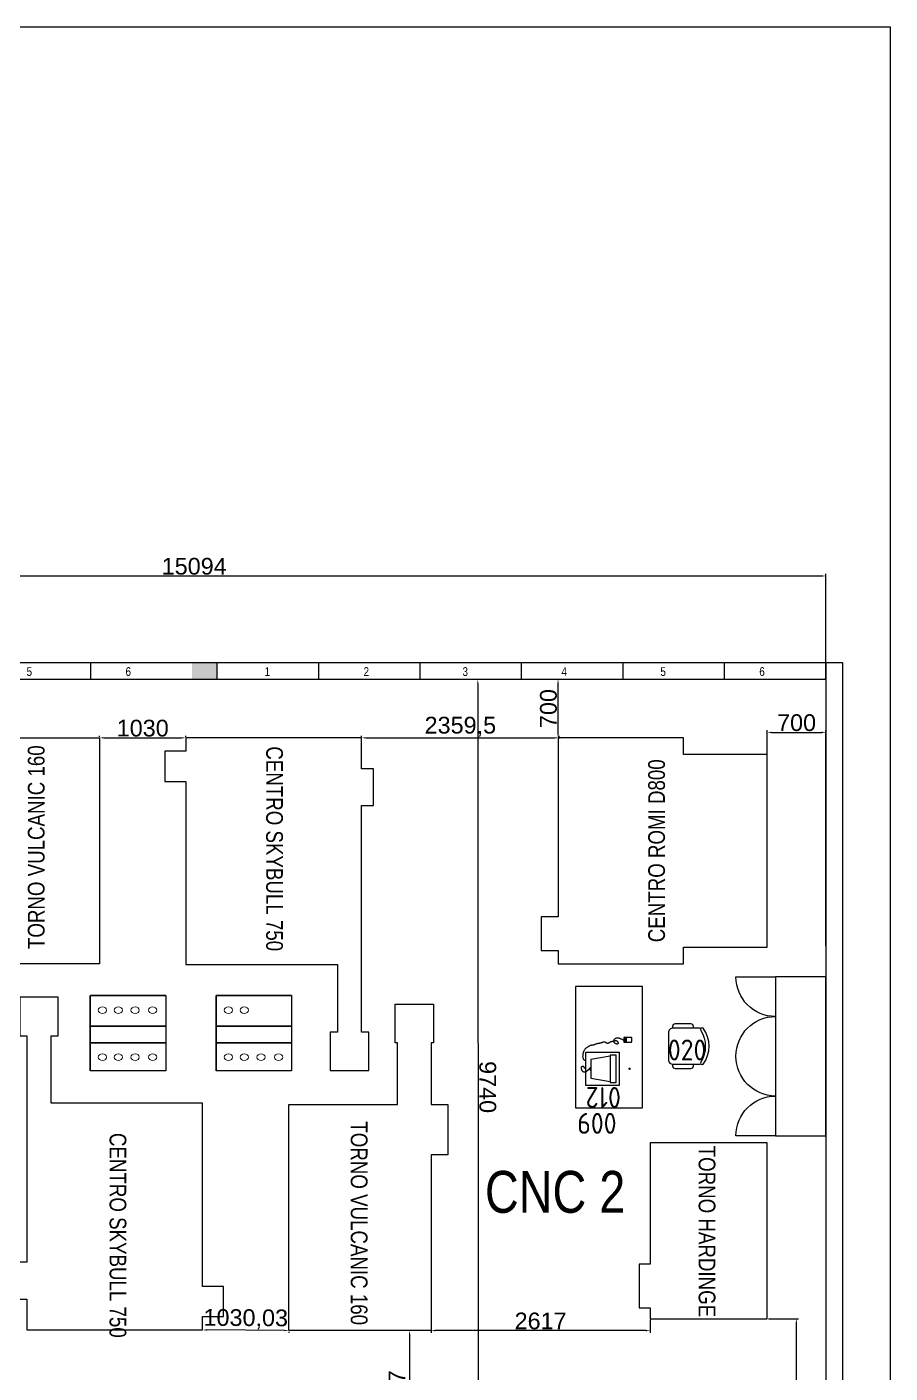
# Model space of a CAD drawing. Header units: millimetres. Extents: x 18768 to 1484868, y -11027 to 520152.
# Drawn here: x 1427227 to 1437540, y 218346 to 234430 of the extents above; entities that cross this region are included whole.
import ezdxf
from ezdxf.enums import TextEntityAlignment as Align

# ---------------------------------------------------------------- set-up
doc = ezdxf.new("R2010")
doc.units = ezdxf.units.MM
for name, color, linetype in [('L025-CONTORNO', 7, 'Continuous'), ('L025-TEXTO', 7, 'Continuous'), ('L035-ARRANJO-ADQUIRIR', 102, 'Continuous'), ('L035-TEXTO', 40, 'Continuous'), ('PAREDES', 7, 'Continuous')]:
    doc.layers.add(name, color=color, linetype=linetype)
doc.layers.add('L035-DEMOLIÇÃO', color=40, linetype='Continuous', plot=False)
doc.styles.add('ISO-CP--25', font='isocp.shx', dxfattribs={"height": 250})
doc.styles.get("Standard").update_dxf_attribs({"font": 'arial.ttf'})
doc.dimstyles.new('Anotativo', dxfattribs={"dimscale": 0, "dimtxt": 2.5, "dimasz": 2.5, "dimexe": 1.25, "dimexo": 0.625, "dimtad": 1, "dimtxsty": 'Standard', "dimcen": 2.5, "dimadec": 0, "dimazin": 0, "dimtfac": 1, "dimtmove": 0, "dimatfit": 3, "dimfxl": 1, "dimarcsym": 0})

# ---------------------------------------------------------------- blocks, each defined once
blk = doc.blocks.new('*D306')
at = {"color": 0, "linetype": 'ByBlock', "lineweight": -2, "transparency": 16777216}
for p, q in [((1436073, 223448), (1436073, 226026)), ((1436123, 226001), (1436723, 226001)), ((1436773, 223449), (1436773, 226026))]:
    blk.add_line(p, q, dxfattribs=at)
at = {"color": 0, "linetype": 'ByBlock', "lineweight": 15, "transparency": 16777216}
for points in [[(1436123, 226010), (1436123, 225993), (1436073, 226001)], [(1436723, 226010), (1436723, 225993), (1436773, 226001)]]:
    blk.add_solid(points, dxfattribs=at)
at = {"layer": 'DEFPOINTS', "color": 0, "linetype": 'ByBlock', "lineweight": 15, "transparency": 16777216}
for p in [(1436773, 226001), (1436073, 223436), (1436773, 223437)]:
    blk.add_point(p, dxfattribs=at)
at = {"color": 0, "linetype": 'ByBlock', "lineweight": 15, "transparency": 16777216, "insert": (1436423, 226116), "char_height": 200, "attachment_point": 5}
blk.add_mtext('700', dxfattribs=at)
blk = doc.blocks.new('*D309')
at = {"color": 0, "linetype": 'ByBlock', "lineweight": -2, "transparency": 16777216}
for p, q in [((1436086, 218996), (1436445, 218996)), ((1436420, 218946), (1436420, 216946)), ((1436086, 216896), (1436445, 216896))]:
    blk.add_line(p, q, dxfattribs=at)
at = {"color": 0, "linetype": 'ByBlock', "lineweight": 15, "transparency": 16777216}
for points in [[(1436412, 218946), (1436428, 218946), (1436420, 218996)], [(1436412, 216946), (1436428, 216946), (1436420, 216896)]]:
    blk.add_solid(points, dxfattribs=at)
at = {"layer": 'DEFPOINTS', "color": 0, "linetype": 'ByBlock', "lineweight": 15, "transparency": 16777216}
for p in [(1436073, 218996), (1436073, 216896), (1436420, 216896)]:
    blk.add_point(p, dxfattribs=at)
at = {"color": 0, "linetype": 'ByBlock', "lineweight": 15, "transparency": 16777216, "insert": (1436305, 217946), "char_height": 200, "attachment_point": 5, "rotation": 90}
blk.add_mtext('2100', dxfattribs=at)
blk = doc.blocks.new('*D310')
at = {"color": 0, "linetype": 'ByBlock', "lineweight": -2, "transparency": 16777216}
for p, q in [((1433586, 226636), (1433598, 226636)), ((1433573, 225986), (1433573, 226586)), ((1433586, 225936), (1433598, 225936))]:
    blk.add_line(p, q, dxfattribs=at)
at = {"color": 0, "linetype": 'ByBlock', "lineweight": 15, "transparency": 16777216}
for points in [[(1433565, 226586), (1433582, 226586), (1433573, 226636)], [(1433565, 225986), (1433582, 225986), (1433573, 225936)]]:
    blk.add_solid(points, dxfattribs=at)
at = {"layer": 'DEFPOINTS', "color": 0, "linetype": 'ByBlock', "lineweight": 15, "transparency": 16777216}
for p in [(1433573, 226636), (1433573, 226636), (1433573, 225936)]:
    blk.add_point(p, dxfattribs=at)
at = {"color": 0, "linetype": 'ByBlock', "lineweight": 15, "transparency": 16777216, "insert": (1433459, 226286), "char_height": 200, "attachment_point": 5, "rotation": 90}
blk.add_mtext('700', dxfattribs=at)
blk = doc.blocks.new('BL_SENAI_id9320210400')
at = {"layer": 'L035-ARRANJO-ADQUIRIR', "color": 0}
for points in [[(-690, 550, -0.290756), (-310, 550, 0.829608), (-284, 579, 0.333333), (-716, 579, 0.829608), (-690, 550)], [(-710, 550, 0.129448), (-717, 523), (-717, 219, 0.414214), (-663, 164), (-338, 164, 0.414214), (-284, 219), (-284, 525, 0.120944), (-290, 550)], [(-717, 464), (-737, 464, 0.414214), (-767, 434), (-767, 244, 0.414214), (-737, 214), (-717, 214)], [(-284, 214), (-264, 214, 0.414214), (-234, 244), (-234, 434, 0.414214), (-264, 464), (-284, 464)]]:
    blk.add_lwpolyline(points, format="xyb", dxfattribs=at)
at = {"layer": 'L025-TEXTO', "style": 'ISO-CP--25'}
blk.add_attdef('rmp_mt_codmaterial', (15, 15), '', height=40, dxfattribs=at)
at = {"layer": 'L025-TEXTO', "style": 'ISO-CP--25', "flags": 1}
for tag in ['rmp_mt_nomeunid', 'rmp_mt_potencia', 'rmp_mt_cod']:
    blk.add_attdef(tag, (15, 15), '', height=40, dxfattribs=at)
blk = doc.blocks.new('BL_SENAI_id9370710510')
at = {"layer": 'L035-ARRANJO-ADQUIRIR', "color": 0}
for p, q in [((491, 168), (491, 85)), ((495, 168), (495, 145)), ((511, 168), (495, 168)), ((542, 174), (498, 174)), ((511, 145), (511, 168)), ((529, 168), (512, 168)), ((512, 168), (512, 145)), ((529, 145), (529, 168)), ((530, 168), (530, 145)), ((546, 168), (530, 168)), ((546, 145), (546, 168)), ((549, 85), (549, 168)), ((185, 107), (161, 107)), ((173, 95), (173, 119)), ((491, 142), (549, 142)), ((491, 141), (549, 141)), ((495, 145), (511, 145)), ((498, 78), (542, 78)), ((512, 145), (529, 145)), ((530, 145), (546, 145))]:
    blk.add_line(p, q, dxfattribs=at)
for points in [[(173, 581), (172, 586), (170, 590), (168, 593), (165, 596), (162, 598), (160, 599), (158, 600), (156, 602), (154, 603), (153, 604), (152, 606), (152, 607), (152, 609), (151, 610), (151, 611), (150, 612), (149, 613), (148, 614), (146, 615), (145, 616), (143, 617), (141, 618), (139, 620), (138, 622), (136, 624), (135, 627), (134, 630), (133, 633), (133, 637), (133, 640), (133, 644), (133, 647), (134, 650), (134, 653), (135, 656), (137, 658), (138, 661), (140, 663), (142, 665), (144, 667), (146, 668), (148, 670), (151, 671), (153, 672), (156, 673), (158, 674), (160, 675), (162, 676), (164, 676), (166, 677), (168, 678), (170, 678), (172, 679), (174, 679), (175, 679), (177, 680), (179, 680), (180, 680), (182, 680), (183, 680), (185, 680), (187, 680), (189, 679), (190, 679), (192, 678), (194, 678), (195, 677), (197, 676), (199, 675), (200, 674), (201, 672), (203, 671), (204, 670), (205, 669), (205, 667), (206, 666), (206, 665), (206, 664), (206, 663), (206, 662), (205, 660), (205, 659), (204, 658), (203, 658), (201, 657), (200, 656), (199, 655), (197, 654), (196, 653), (194, 653), (193, 652), (191, 651), (190, 650), (189, 649), (187, 648), (186, 647), (185, 645), (184, 644), (183, 642), (182, 640), (181, 637), (179, 635), (176, 632), (173, 629)], [(268, 629), (272, 638), (277, 645), (282, 650), (288, 655), (294, 657), (300, 659), (307, 661), (313, 661), (320, 662), (326, 662), (332, 661), (338, 661), (343, 660), (349, 659), (355, 658), (360, 657), (366, 656), (371, 654), (377, 652), (382, 651), (387, 649), (392, 646), (397, 644), (402, 641), (406, 637), (411, 634), (415, 630), (419, 626), (422, 621), (426, 617), (430, 612), (433, 607), (437, 602), (440, 597), (443, 591), (447, 586), (449, 580), (452, 575), (454, 570), (456, 565), (457, 560), (458, 555), (459, 550), (460, 545), (460, 540), (461, 535), (461, 531), (462, 526), (464, 521), (466, 516), (467, 511), (470, 507), (472, 502), (474, 496), (475, 491), (477, 486), (478, 481), (479, 475), (480, 470), (481, 465), (481, 459), (482, 454), (483, 449), (484, 445), (486, 440), (487, 436), (489, 432), (491, 428), (492, 425), (494, 421), (495, 418), (496, 415), (496, 411), (496, 408), (496, 405), (495, 402), (494, 398), (493, 395), (492, 393), (490, 390), (488, 387), (486, 385), (484, 382), (482, 380), (481, 377), (480, 375), (479, 372), (479, 369), (479, 366), (479, 362), (481, 359), (482, 355), (484, 352), (486, 348), (488, 345), (490, 342), (492, 338), (493, 336), (495, 333), (497, 331), (498, 329), (499, 327), (500, 326), (501, 325), (501, 325), (501, 324), (501, 324), (501, 324), (501, 324), (500, 323), (500, 322), (501, 319), (501, 316), (502, 312), (503, 308), (504, 303), (505, 298), (506, 293), (507, 287), (508, 283), (509, 278), (510, 275), (511, 271), (511, 268), (511, 265), (510, 262), (509, 259), (507, 257), (505, 254), (502, 251), (498, 248), (495, 246), (491, 244), (487, 242), (483, 241), (480, 241), (477, 241), (475, 242), (473, 243), (471, 245), (470, 247), (469, 250), (469, 253), (469, 256), (469, 259), (470, 262), (471, 265), (472, 268), (473, 271), (475, 274), (477, 277), (479, 280), (482, 283), (485, 286), (488, 289), (491, 291), (495, 293), (498, 294), (503, 294), (507, 293), (512, 292), (517, 290), (522, 287), (527, 283), (531, 279), (536, 274), (539, 269), (542, 263), (543, 257), (544, 251), (544, 245), (543, 239), (542, 233), (540, 227), (538, 221), (536, 216), (533, 210), (530, 205), (528, 199), (525, 194), (523, 189), (521, 183), (520, 177), (520, 174)], [(323, 336), (283, 566), (63, 566), (23, 336)]]:
    blk.add_lwpolyline(points, dxfattribs=at)
for points in [[(-27, 229), (-27, 629), (373, 629), (373, 229)], [(162, 566), (184, 566), (184, 581), (162, 581)], [(335, 266), (335, 336), (10, 336), (10, 266)]]:
    blk.add_lwpolyline(points, close=True, dxfattribs=at)
for centre, start, end in [((498, 168), 90, 180), ((542, 168), 0, 90), ((498, 85), 180, 270), ((542, 85), 270, 0)]:
    blk.add_arc(centre, 6.72, start, end, dxfattribs=at)
at = {"layer": 'L025-TEXTO', "style": 'ISO-CP--25'}
blk.add_attdef('rmp_mt_codmaterial', (15, 15), '', height=40, dxfattribs=at)
at = {"layer": 'L025-TEXTO', "style": 'ISO-CP--25', "flags": 1}
for tag in ['rmp_mt_nomeunid', 'rmp_mt_potencia', 'rmp_mt_cod']:
    blk.add_attdef(tag, (15, 15), '', height=40, dxfattribs=at)
blk = doc.blocks.new('BL_SENAI_id9320220810')
at = {"layer": 'L025-CONTORNO', "color": 0}
blk.add_lwpolyline([(-688, 238), (112, 238), (112, 1688), (-688, 1688)], close=True, dxfattribs=at)
at = {"layer": 'L025-TEXTO', "style": 'ISO-CP--25'}
blk.add_attdef('rmp_mt_codmaterial', (15, 15), '', height=40, dxfattribs=at)
at = {"layer": 'L025-TEXTO', "style": 'ISO-CP--25', "flags": 1}
for tag in ['rmp_mt_nomeunid', 'rmp_mt_potencia', 'rmp_mt_cod']:
    blk.add_attdef(tag, (15, 15), '', height=40, dxfattribs=at)
blk = doc.blocks.new('*D320')
at = {"layer": 'DEFPOINTS', "color": 0, "linetype": 'ByBlock', "lineweight": 15, "transparency": 16777216}
for p in [(1436773, 227870), (1421679, 226636), (1436773, 226636)]:
    blk.add_point(p, dxfattribs=at)
at = {"layer": 'PAREDES', "color": 0, "linetype": 'ByBlock', "lineweight": -2, "transparency": 16777216}
for p, q in [((1421679, 226648), (1421679, 227895)), ((1421729, 227870), (1436723, 227870)), ((1436773, 226648), (1436773, 227895))]:
    blk.add_line(p, q, dxfattribs=at)
at = {"layer": 'PAREDES', "color": 0, "linetype": 'ByBlock', "lineweight": 15, "transparency": 16777216}
for points in [[(1421729, 227878), (1421729, 227862), (1421679, 227870)], [(1436723, 227878), (1436723, 227862), (1436773, 227870)]]:
    blk.add_solid(points, dxfattribs=at)
at = {"layer": 'PAREDES', "color": 0, "linetype": 'ByBlock', "lineweight": 15, "transparency": 16777216, "insert": (1429226, 227985), "char_height": 200, "attachment_point": 5}
blk.add_mtext('15094', dxfattribs=at)
blk = doc.blocks.new('*D321')
at = {"layer": 'DEFPOINTS', "color": 0, "linetype": 'ByBlock', "lineweight": 15, "transparency": 16777216}
for p in [(1436767, 226636), (1432621, 216893), (1436773, 216896)]:
    blk.add_point(p, dxfattribs=at)
at = {"layer": 'PAREDES', "color": 0, "linetype": 'ByBlock', "lineweight": -2, "transparency": 16777216}
for p, q in [((1436755, 226636), (1432590, 226633)), ((1432615, 226583), (1432621, 216943)), ((1436761, 216896), (1432596, 216893))]:
    blk.add_line(p, q, dxfattribs=at)
at = {"layer": 'PAREDES', "color": 0, "linetype": 'ByBlock', "lineweight": 15, "transparency": 16777216}
for points in [[(1432623, 226583), (1432606, 226583), (1432615, 226633)], [(1432629, 216943), (1432612, 216943), (1432621, 216893)]]:
    blk.add_solid(points, dxfattribs=at)
at = {"layer": 'PAREDES', "color": 0, "linetype": 'ByBlock', "lineweight": 15, "transparency": 16777216, "insert": (1432732, 221763), "char_height": 200, "attachment_point": 5, "rotation": 270.0357}
blk.add_mtext('9740', dxfattribs=at)
blk = doc.blocks.new('*D323')
at = {"layer": 'DEFPOINTS', "color": 0, "linetype": 'ByBlock', "lineweight": 15, "transparency": 16777216}
for p in [(1428096, 225936), (1429126, 225936), (1429126, 225936)]:
    blk.add_point(p, dxfattribs=at)
at = {"layer": 'PAREDES', "color": 0, "linetype": 'ByBlock', "lineweight": -2, "transparency": 16777216}
for p, q in [((1428096, 225948), (1428096, 225961)), ((1428146, 225936), (1429076, 225936)), ((1429126, 225948), (1429126, 225961))]:
    blk.add_line(p, q, dxfattribs=at)
at = {"layer": 'PAREDES', "color": 0, "linetype": 'ByBlock', "lineweight": 15, "transparency": 16777216}
for points in [[(1428146, 225944), (1428146, 225928), (1428096, 225936)], [(1429076, 225944), (1429076, 225928), (1429126, 225936)]]:
    blk.add_solid(points, dxfattribs=at)
at = {"layer": 'PAREDES', "color": 0, "linetype": 'ByBlock', "lineweight": 15, "transparency": 16777216, "insert": (1428611, 226051), "char_height": 200, "attachment_point": 5}
blk.add_mtext('1030', dxfattribs=at)
blk = doc.blocks.new('*D324')
at = {"layer": 'DEFPOINTS', "color": 0, "linetype": 'ByBlock', "lineweight": 15, "transparency": 16777216}
for p in [(1431226, 225936), (1433586, 225936), (1433586, 225936)]:
    blk.add_point(p, dxfattribs=at)
at = {"layer": 'PAREDES', "color": 0, "linetype": 'ByBlock', "lineweight": -2, "transparency": 16777216}
for p, q in [((1431226, 225948), (1431226, 225961)), ((1431276, 225936), (1433536, 225936)), ((1433586, 225948), (1433586, 225961))]:
    blk.add_line(p, q, dxfattribs=at)
at = {"layer": 'PAREDES', "color": 0, "linetype": 'ByBlock', "lineweight": 15, "transparency": 16777216}
for points in [[(1431276, 225944), (1431276, 225928), (1431226, 225936)], [(1433536, 225944), (1433536, 225928), (1433586, 225936)]]:
    blk.add_solid(points, dxfattribs=at)
at = {"layer": 'PAREDES', "color": 0, "linetype": 'ByBlock', "lineweight": 15, "transparency": 16777216, "insert": (1432406, 226069), "char_height": 200, "attachment_point": 5}
blk.add_mtext('2359,5', dxfattribs=at)
blk = doc.blocks.new('*D325')
at = {"layer": 'DEFPOINTS', "color": 0, "linetype": 'ByBlock', "lineweight": 15, "transparency": 16777216}
for p in [(1432056, 218996), (1434673, 218996), (1432056, 218854)]:
    blk.add_point(p, dxfattribs=at)
at = {"layer": 'PAREDES', "color": 0, "linetype": 'ByBlock', "lineweight": -2, "transparency": 16777216}
for p, q in [((1432056, 218983), (1432056, 218829)), ((1434673, 218983), (1434673, 218829)), ((1434623, 218854), (1432106, 218854))]:
    blk.add_line(p, q, dxfattribs=at)
at = {"layer": 'PAREDES', "color": 0, "linetype": 'ByBlock', "lineweight": 15, "transparency": 16777216}
for points in [[(1432106, 218862), (1432106, 218845), (1432056, 218854)], [(1434623, 218862), (1434623, 218845), (1434673, 218854)]]:
    blk.add_solid(points, dxfattribs=at)
at = {"layer": 'PAREDES', "color": 0, "linetype": 'ByBlock', "lineweight": 15, "transparency": 16777216, "insert": (1433365, 218968), "char_height": 200, "attachment_point": 5}
blk.add_mtext('2617', dxfattribs=at)
blk = doc.blocks.new('*D326')
at = {"layer": 'DEFPOINTS', "color": 0, "linetype": 'ByBlock', "lineweight": 15, "transparency": 16777216}
for p in [(1429326, 218861), (1429326, 218861), (1430356, 218854)]:
    blk.add_point(p, dxfattribs=at)
at = {"layer": 'PAREDES', "color": 0, "linetype": 'ByBlock', "lineweight": -2, "transparency": 16777216}
for p, q in [((1429326, 218874), (1429326, 218886)), ((1430306, 218854), (1429376, 218861)), ((1430356, 218841), (1430356, 218829))]:
    blk.add_line(p, q, dxfattribs=at)
at = {"layer": 'PAREDES', "color": 0, "linetype": 'ByBlock', "lineweight": 15, "transparency": 16777216}
for points in [[(1429376, 218869), (1429376, 218852), (1429326, 218861)], [(1430306, 218862), (1430306, 218846), (1430356, 218854)]]:
    blk.add_solid(points, dxfattribs=at)
at = {"layer": 'PAREDES', "color": 0, "linetype": 'ByBlock', "lineweight": 15, "transparency": 16777216, "insert": (1429842, 218990), "char_height": 200, "attachment_point": 5, "rotation": 359.5924}
blk.add_mtext('1030,03', dxfattribs=at)
blk = doc.blocks.new('*D328')
at = {"layer": 'DEFPOINTS', "color": 0, "linetype": 'ByBlock', "lineweight": 15, "transparency": 16777216}
for p in [(1432056, 218854), (1431800, 216896), (1432056, 216896)]:
    blk.add_point(p, dxfattribs=at)
at = {"layer": 'PAREDES', "color": 0, "linetype": 'ByBlock', "lineweight": -2, "transparency": 16777216}
for p, q in [((1432044, 218854), (1431775, 218854)), ((1431800, 218804), (1431800, 216946)), ((1432044, 216896), (1431775, 216896))]:
    blk.add_line(p, q, dxfattribs=at)
at = {"layer": 'PAREDES', "color": 0, "linetype": 'ByBlock', "lineweight": 15, "transparency": 16777216}
for points in [[(1431792, 218804), (1431808, 218804), (1431800, 218854)], [(1431792, 216946), (1431808, 216946), (1431800, 216896)]]:
    blk.add_solid(points, dxfattribs=at)
at = {"layer": 'PAREDES', "color": 0, "linetype": 'ByBlock', "lineweight": 15, "transparency": 16777216, "insert": (1431667, 217875), "char_height": 200, "attachment_point": 5, "rotation": 90}
blk.add_mtext('1957,77', dxfattribs=at)

msp = doc.modelspace()

# ---------------------------------------------------------------- hatches: boundary and pattern name
h = msp.add_hatch(color=1)
h.dxf.hatch_style = 1
h.paths.add_polyline_path([(1429501.298, 226835.995), (1429201.298, 226835.995), (1429201.298, 226635.995), (1429501.298, 226635.995)])
h.paths.add_polyline_path([(1421929.298, 226835.995), (1421629.298, 226835.995), (1421629.298, 226635.995), (1421929.298, 226635.995)])

# ---------------------------------------------------------------- linework, layer by layer
at = {"color": 1}
for p, q in [((1427989.298, 226635.995), (1427989.298, 226835.995)), ((1429501.298, 226635.995), (1429501.298, 226835.995)), ((1430713.298, 226635.995), (1430713.298, 226835.995)), ((1431925.298, 226635.995), (1431925.298, 226835.995)), ((1433137.298, 226635.995), (1433137.298, 226835.995)), ((1433137.298, 226635.995), (1433137.298, 226835.995)), ((1433137.298, 226635.995), (1433137.298, 226835.995)), ((1434349.298, 226635.995), (1434349.298, 226835.995)), ((1435561.298, 226635.995), (1435561.298, 226835.995)), ((1436773.298, 226635.995), (1436773.298, 226835.995))]:
    msp.add_line(p, q, dxfattribs=at)
for p, q in [((1428885.462, 222857.142), (1428885.462, 221957.142)), ((1430390, 222857.142), (1430390, 221957.142)), ((1428885.462, 221957.142), (1427983.921, 221957.142)), ((1430390, 221957.142), (1429488.459, 221957.142))]:
    msp.add_line(p, q)
for points in [[(1426396.297, 222495.995), (1426396.297, 223235.995), (1426196.297, 223235.995), (1426196.297, 223835.995), (1426396.297, 223835.995), (1426396.297, 225935.995), (1428096.297, 225935.995), (1428096.297, 223235.995), (1426796.297, 223235.995), (1426796.297, 222495.995), (1426826.297, 222495.995), (1426826.297, 222035.995), (1426366.297, 222035.995), (1426366.297, 222495.995)], [(1429126.297, 225775.995), (1428876.297, 225775.995), (1428876.297, 225415.995), (1429126.297, 225415.995), (1429126.297, 223225.995), (1430936.297, 223225.995), (1430936.297, 222421.089), (1430851.297, 222421.089), (1430851.297, 221961.089), (1431311.297, 221961.089), (1431311.297, 222421.089), (1431226.297, 222421.089), (1431226.297, 223225.995), (1431226.297, 225125.995), (1431366.297, 225125.995), (1431366.297, 225565.995), (1431226.297, 225565.995), (1431226.297, 225935.995), (1429126.297, 225935.995)], [(1433373.298, 223795.995), (1433373.298, 223395.995), (1433573.298, 223395.995), (1433573.298, 223235.995), (1435073.298, 223235.995), (1435073.298, 223435.995), (1436073.298, 223435.995), (1436073.298, 225735.995), (1435073.298, 225735.995), (1435073.298, 225935.995), (1433573.298, 225935.995), (1433573.298, 223795.995)], [(1436773.298, 221181.395), (1436773.298, 223081.395), (1436173.298, 223081.395), (1436173.298, 221181.395)], [(1429326.297, 219021.089), (1429576.297, 219021.089), (1429576.297, 219381.089), (1429326.297, 219381.089), (1429326.297, 221571.089), (1427516.297, 221571.089), (1427516.297, 222375.995), (1427601.297, 222375.995), (1427601.297, 222835.995), (1427141.297, 222835.995), (1427141.297, 222375.995), (1427226.297, 222375.995), (1427226.297, 221571.089), (1427226.297, 219671.089), (1427086.297, 219671.089), (1427086.297, 219231.089), (1427226.297, 219231.089), (1427226.297, 218861.089), (1429326.297, 218861.089)], [(1427983.921, 222857.142), (1427983.921, 222857.142), (1427983.921, 221957.142), (1427983.921, 221957.142)], [(1427985.462, 222857.142), (1428885.462, 222857.142), (1428885.462, 222857.142), (1427985.462, 222857.142)], [(1429488.459, 222857.142), (1429488.459, 222857.142), (1429488.459, 221957.142), (1429488.459, 221957.142)], [(1429490, 222857.142), (1430390, 222857.142), (1430390, 222857.142), (1429490, 222857.142)], [(1432056.297, 222293.762), (1432056.297, 221553.762), (1432256.297, 221553.762), (1432256.297, 220953.762), (1432056.297, 220953.762), (1432056.297, 218853.762), (1430356.297, 218853.762), (1430356.297, 221553.762), (1431656.297, 221553.762), (1431656.297, 222293.762), (1431626.297, 222293.762), (1431626.297, 222753.762), (1432086.297, 222753.762), (1432086.297, 222293.762)], [(1427985.462, 222491.395), (1428885.462, 222491.395), (1428885.462, 222491.395), (1427985.462, 222491.395)], [(1429490, 222491.395), (1430390, 222491.395), (1430390, 222491.395), (1429490, 222491.395)], [(1427985.462, 222291.395), (1428885.462, 222291.395), (1428885.462, 222291.395), (1427985.462, 222291.395)], [(1429490, 222291.395), (1430390, 222291.395), (1430390, 222291.395), (1429490, 222291.395)], [(1434673.298, 219645.995), (1434543.298, 219645.995), (1434543.298, 219125.995), (1434673.298, 219125.995), (1434673.298, 218995.995), (1436073.298, 218995.995), (1436073.298, 221095.995), (1434673.298, 221095.995)]]:
    msp.add_lwpolyline(points, close=True)
at = {"color": 2}
msp.add_lwpolyline([(1436173.298, 221181.395), (1435698.298, 221181.395, -0.414213562), (1436173.298, 221656.395, -0.414213562), (1435698.298, 222131.395, -0.414213562), (1436173.298, 222606.395, -0.414213562), (1435698.298, 223081.395), (1436173.298, 223081.395)], format="xyb", dxfattribs=at)
at = {"linetype": 'ByBlock', "lineweight": 15}
for centre in [(1428130, 222681.395), (1428320, 222681.395), (1428520, 222681.395), (1428730, 222681.395), (1429634.538, 222681.395), (1429824.538, 222681.395), (1428130, 222121.395), (1428320, 222121.395), (1428520, 222121.395), (1428730, 222121.395), (1429634.538, 222121.395), (1429824.538, 222121.395), (1430024.538, 222121.395), (1430234.538, 222121.395)]:
    msp.add_ellipse(centre, major_axis=(50, 0), ratio=0.8, dxfattribs=at)
at = {"layer": 'L035-DEMOLIÇÃO', "linetype": 'ByBlock', "lineweight": -2}
msp.add_lwpolyline([(1437540.298, 196901.407), (1345642.017, 196901.407), (1345642.017, 234430), (1437540.298, 234430)], close=True, dxfattribs=at)
at = {"layer": 'PAREDES'}
for p, q in [((1414153.298, 226835.995), (1436973.298, 226835.995)), ((1436773.298, 226835.995), (1436773.298, 209155.995)), ((1436973.298, 226835.995), (1436973.298, 208955.995)), ((1414153.298, 226635.995), (1436767.222, 226635.995))]:
    msp.add_line(p, q, dxfattribs=at)

# ---------------------------------------------------------------- block references
at = {"layer": 'L035-ARRANJO-ADQUIRIR'}
ref = msp.add_blockref('BL_SENAI_id9320220810', (1434471.473, 221277.828), dxfattribs=at)
ref.add_attrib('rmp_mt_codmaterial', '009', dxfattribs={"layer": 'L025-TEXTO', "height": 250, "rotation": 180, "style": 'ISO-CP--25'}).set_placement((1434036.042, 221454.974), align=Align.CENTER)
ref = msp.add_blockref('BL_SENAI_id9320210400', (1434727.45, 221751.25), dxfattribs=dict(at, rotation=270))
ref.add_attrib('rmp_mt_codmaterial', '020', dxfattribs={"layer": 'L025-TEXTO', "height": 250, "style": 'ISO-CP--25'}).set_placement((1435115.013, 222206.68), align=Align.MIDDLE)
ref = msp.add_blockref('BL_SENAI_id9370710510', (1434532.441, 221808.631), dxfattribs=dict(at, rotation=90.00000000005004))
ref.add_attrib('rmp_mt_codmaterial', '012', dxfattribs={"layer": 'L025-TEXTO', "height": 250, "rotation": 180, "style": 'ISO-CP--25'}).set_placement((1434114.564, 221639.049), align=Align.MIDDLE)

# ---------------------------------------------------------------- texts
at = {"layer": 'L035-TEXTO', "width": 0.8}
for s, p in [('6', (1428405.824, 226675.279)), ('2', (1431249.824, 226675.279)), ('3', (1432431.824, 226675.279)), ('6', (1435977.824, 226675.279)), ('5', (1427223.824, 226675.279)), ('1', (1430067.824, 226675.279)), ('4', (1433613.824, 226675.279)), ('4', (1433613.824, 226675.279)), ('5', (1434795.824, 226675.279)), ('5', (1434795.824, 226675.279))]:
    msp.add_text(s, height=105, dxfattribs=at).set_placement(p)
at = {"layer": 'L035-TEXTO', "color": 5, "width": 0.8}
for s, rotation, p in [('TORNO VULCANIC 160', 90, (1427438.364, 223412.246)), ('CENTRO SKYBULL 750', 270, (1430085.952, 225834.636)), ('CENTRO ROMI D800', 90, (1434850.422, 223493.894)), ('TORNO VULCANIC 160', 270, (1431096.794, 221354.012)), ('CENTRO SKYBULL 750', 270, (1428214.701, 221215.511)), ('TORNO HARDINGE', 270, (1435253.087, 221063.198))]:
    msp.add_text(s, height=200, rotation=rotation, dxfattribs=at).set_placement(p)
msp.add_text('CNC 2', height=500, dxfattribs=at).set_placement((1432700, 220261.395))

# ---------------------------------------------------------------- dimensions: what is measured, and where the dimension line sits
at = {"linetype": 'ByBlock', "lineweight": 15}
for base, p1, p2, picture, middle in [((1433573.298, 226635.995), (1433573.298, 225935.995), (1433573.298, 226635.995), '*D310', (1433458.683, 226285.995)), ((1436420, 216895.995), (1436073.298, 218995.995), (1436073.298, 216895.995), '*D309', (1436305.385, 217945.995))]:
    dim = msp.add_linear_dim(base=base, p1=p1, p2=p2, angle=90, dimstyle='Anotativo', override={"dimtxt": 10}, dxfattribs=at)
    dim.commit()
    dim.dimension.update_dxf_attribs({"geometry": picture, "text_midpoint": middle})
dim = msp.add_linear_dim(base=(1436773.298, 226001.395), p1=(1436073.298, 223435.995), p2=(1436773.298, 223436.605), dimstyle='Anotativo', override={"dimtxt": 10}, dxfattribs=at)
dim.commit()
dim.dimension.update_dxf_attribs({"geometry": '*D306', "text_midpoint": (1436423.298, 226116.01)})
at = {"layer": 'PAREDES', "linetype": 'ByBlock', "lineweight": 15}
for base, p1, p2, picture, middle in [((1436773.298, 227870), (1421679.298, 226635.995), (1436773.298, 226635.995), '*D320', (1429226.298, 227984.615)), ((1429126.297, 225935.995), (1428096.297, 225935.995), (1429126.297, 225935.995), '*D323', (1428611.297, 226050.678)), ((1433585.798, 225935.995), (1431226.297, 225935.995), (1433585.798, 225935.995), '*D324', (1432406.047, 226068.686)), ((1432056.297, 218853.762), (1434673.298, 218995.995), (1432056.297, 218995.995), '*D325', (1433364.797, 218968.376))]:
    dim = msp.add_linear_dim(base=base, p1=p1, p2=p2, dimstyle='Anotativo', override={"dimtxt": 10}, dxfattribs=at)
    dim.commit()
    dim.dimension.update_dxf_attribs({"geometry": picture, "text_midpoint": middle})
for p1, p2, distance, picture, middle in [((1436767.222, 226635.995), (1436773.298, 216895.995), -4152.714, '*D321', (1432732.161, 221763.476)), ((1430356.297, 218853.762), (1429326.297, 218861.089), 0, '*D326', (1429842.241, 218990.113))]:
    dim = msp.add_aligned_dim(p1=p1, p2=p2, distance=distance, dimstyle='Anotativo', override={"dimtxt": 10}, dxfattribs=at)
    dim.commit()
    dim.dimension.update_dxf_attribs({"geometry": picture, "text_midpoint": middle})
dim = msp.add_linear_dim(base=(1431800, 216895.995), p1=(1432056.297, 218853.762), p2=(1432056.297, 216895.995), angle=90, dimstyle='Anotativo', override={"dimtxt": 10}, dxfattribs=at)
dim.commit()
dim.dimension.update_dxf_attribs({"geometry": '*D328', "text_midpoint": (1431667.309, 217874.878)})

doc.saveas('drawing.dxf')
